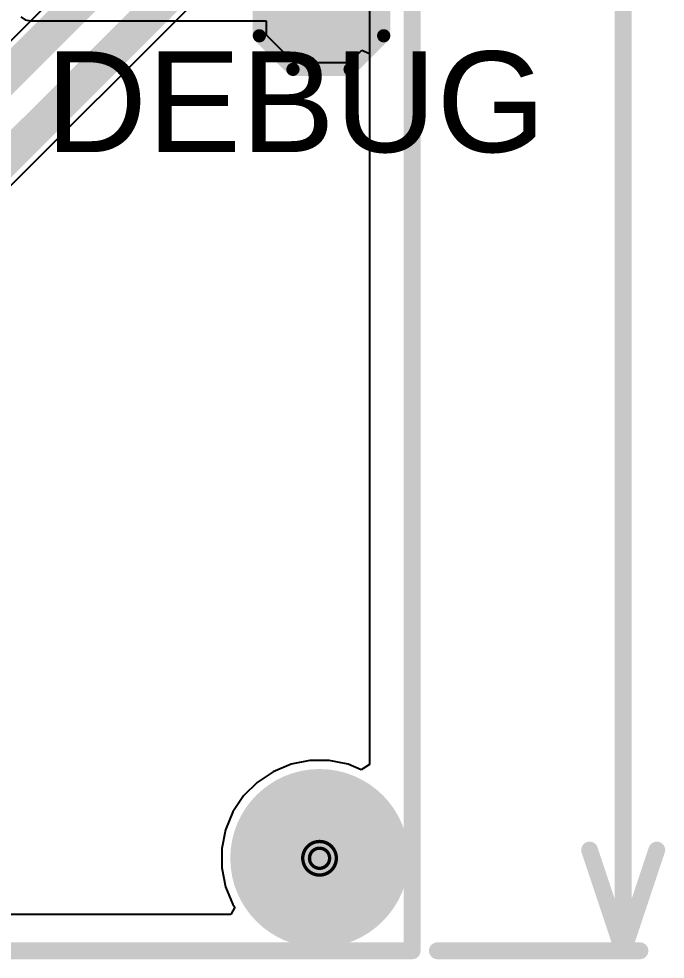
# Model space of a CAD drawing. Header units: millimetres. Extents: x -6 to 194, y -120 to 229.
# Drawn here: x 65.05 to 74.83, y -0.13 to 14.1 of the extents above; entities that cross this region are included whole.
import ezdxf

# ---------------------------------------------------------------- set-up
doc = ezdxf.new("R2010")
doc.units = ezdxf.units.MM
for name, color, linetype in [('BottomLayer', 5, 'Continuous'), ('BottomSolder', 6, 'Continuous'), ('DrillDrawing', 1, 'Continuous'), ('Mechanical1', 6, 'Continuous'), ('Mechanical2', 216, 'Continuous'), ('MultiLayer', 9, 'Continuous'), ('PadHoleLayer', 156, 'Continuous'), ('TopLayer', 1, 'Continuous'), ('TopOverlay', 2, 'Continuous'), ('TopPaste', 8, 'Continuous'), ('TopSolder', 216, 'Continuous')]:
    doc.layers.add(name, color=color, linetype=linetype)
doc.styles.add('Arial', font='', dxfattribs={"height": 0.2})
doc.styles.get('Arial').set_extended_font_data('Arial')

# ---------------------------------------------------------------- blocks, each defined once
blk = doc.blocks.new('T__________29')
at = {"layer": 'TopLayer'}
blk.add_hatch(color=1, dxfattribs=at).paths.add_polyline_path([(0.381, 0.762), (-0.381, 0.762), (-0.762, 0.381), (-0.762, -0.381), (-0.381, -0.762), (0.381, -0.762), (0.762, -0.381), (0.762, 0.381)])
at = {"layer": 'TopPaste'}
blk.add_hatch(color=8, dxfattribs=at).paths.add_polyline_path([(0.381, 0.762), (-0.381, 0.762), (-0.762, 0.381), (-0.762, -0.381), (-0.381, -0.762), (0.381, -0.762), (0.762, -0.381), (0.762, 0.381)])
at = {"layer": 'TopSolder'}
blk.add_hatch(color=216, dxfattribs=at).paths.add_polyline_path([(0.432, 0.864), (-0.432, 0.864), (-0.864, 0.432), (-0.864, -0.432), (-0.432, -0.864), (0.432, -0.864), (0.864, -0.432), (0.864, 0.432)])
at = {"layer": 'TopOverlay', "const_width": 0.2}
for points in [[(-0.94, 0.432), (-0.432, 0.94)], [(-0.432, 0.94), (0.432, 0.94)], [(-0.432, 0.94), (0.432, 0.94)], [(0.432, 0.94), (0.94, 0.432)], [(-0.94, -0.432), (-0.94, 0.432)], [(0.94, -0.432), (0.94, 0.432)], [(-0.94, -0.432), (-0.432, -0.94)], [(0.432, -0.94), (0.94, -0.432)], [(-0.432, -0.94), (0.432, -0.94)], [(-0.432, -0.94), (0.432, -0.94)]]:
    blk.add_lwpolyline(points, dxfattribs=at)
at = {"layer": 'TopOverlay', "const_width": 0.1}
for points in [[(-0.482, 0.94, 1), (-0.382, 0.94, 1)], [(-0.482, 0.94, 1), (-0.382, 0.94, 1)], [(-0.482, 0.94, 1), (-0.382, 0.94, 1)], [(0.382, 0.94, 1), (0.482, 0.94, 1)], [(0.382, 0.94, 1), (0.482, 0.94, 1)], [(0.382, 0.94, 1), (0.482, 0.94, 1)], [(-0.99, 0.432, 1), (-0.89, 0.432, 1)], [(-0.99, 0.432, 1), (-0.89, 0.432, 1)], [(0.89, 0.432, 1), (0.99, 0.432, 1)], [(0.89, 0.432, 1), (0.99, 0.432, 1)], [(-0.99, -0.432, 1), (-0.89, -0.432, 1)], [(-0.99, -0.432, 1), (-0.89, -0.432, 1)], [(0.89, -0.432, 1), (0.99, -0.432, 1)], [(0.89, -0.432, 1), (0.99, -0.432, 1)], [(-0.482, -0.94, 1), (-0.382, -0.94, 1)], [(-0.482, -0.94, 1), (-0.382, -0.94, 1)], [(-0.482, -0.94, 1), (-0.382, -0.94, 1)], [(0.382, -0.94, 1), (0.482, -0.94, 1)], [(0.382, -0.94, 1), (0.482, -0.94, 1)], [(0.382, -0.94, 1), (0.482, -0.94, 1)]]:
    blk.add_lwpolyline(points, format="xyb", close=True, dxfattribs=at)

msp = doc.modelspace()

# ---------------------------------------------------------------- hatches: boundary and pattern name
at = {"layer": 'BottomLayer'}
h = msp.add_hatch(color=5, dxfattribs=at)
edge = h.paths.add_edge_path()
edge.add_arc((69.602, 1.4), 1.3, 0, 360)
at = {"layer": 'BottomSolder'}
h = msp.add_hatch(color=6, dxfattribs=at)
edge = h.paths.add_edge_path()
edge.add_arc((69.602, 1.4), 1.35, 0, 360)
at = {"layer": 'MultiLayer'}
h = msp.add_hatch(color=9, dxfattribs=at)
edge = h.paths.add_edge_path()
edge.add_arc((69.602, 1.4), 1.3, 0, 360)
at = {"layer": 'PadHoleLayer'}
h = msp.add_hatch(color=156, dxfattribs=at)
edge = h.paths.add_edge_path()
edge.add_arc((69.602, 1.4), 1, 0, 360)
at = {"layer": 'TopLayer'}
h = msp.add_hatch(color=1, dxfattribs=at)
edge = h.paths.add_edge_path()
edge.add_arc((69.602, 1.4), 1.3, 0, 360)
at = {"layer": 'TopSolder'}
h = msp.add_hatch(color=216, dxfattribs=at)
edge = h.paths.add_edge_path()
edge.add_arc((69.602, 1.4), 1.35, 0, 360)

# ---------------------------------------------------------------- linework, layer by layer
at = {"layer": 'BottomLayer'}
for p, q in [((70.358, 78.5), (70.358, 2.82)), ((68.243, 17.08), (62.168, 11.005)), ((63.018, 9.664), (69.645, 16.291)), ((69.456, 2.878), (69.171, 2.821)), ((69.748, 2.878), (69.456, 2.878)), ((70.033, 2.821), (69.748, 2.878)), ((68.902, 2.71), (68.66, 2.548)), ((69.171, 2.821), (68.902, 2.71)), ((70.231, 2.739), (70.033, 2.821)), ((70.358, 2.82), (70.231, 2.739)), ((68.66, 2.548), (68.454, 2.342)), ((68.454, 2.342), (68.292, 2.1)), ((68.292, 2.1), (68.181, 1.831)), ((68.181, 1.831), (68.124, 1.546)), ((68.124, 1.546), (68.124, 1.254)), ((68.124, 1.254), (68.181, 0.969)), ((68.181, 0.969), (68.292, 0.7)), ((68.319, 0.661), (68.259, 0.549)), ((68.292, 0.7), (68.319, 0.661)), ((68.259, 0.549), (62.133, 0.549))]:
    msp.add_line(p, q, dxfattribs=at)
at = {"layer": 'BottomLayer', "const_width": 0.508}
for points in [[(62.307, 10.668), (68.58, 16.941)], [(62.78, 9.902), (69.407, 16.529)]]:
    msp.add_lwpolyline(points, dxfattribs=at)
at = {"layer": 'DrillDrawing'}
for points, const_width in [([(69.856, 1.4, 1), (69.348, 1.4, 1)], 0.0508), ([(69.754, 1.4, 1), (69.45, 1.4, 1)], 0.0508), ([(69.335, 1.4, 1), (69.361, 1.4, 1)], 0.0254), ([(69.437, 1.4, 1), (69.462, 1.4, 1)], 0.0254), ([(69.742, 1.4, 1), (69.767, 1.4, 1)], 0.0254), ([(69.843, 1.4, 1), (69.869, 1.4, 1)], 0.0254)]:
    msp.add_lwpolyline(points, format="xyb", close=True, dxfattribs=dict(at, const_width=const_width))
at = {"layer": 'Mechanical1', "const_width": 0.254}
for points in [[(74.193, 0), (74.193, 71.618)], [(73.685, 1.524), (74.193, 0)], [(74.193, 0), (74.701, 1.524)], [(71.383, 0), (74.447, 0)]]:
    msp.add_lwpolyline(points, dxfattribs=at)
at = {"layer": 'Mechanical1', "const_width": 0.127}
for points in [[(73.622, 1.524, 1), (73.749, 1.524, 1)], [(74.638, 1.524, 1), (74.765, 1.524, 1)], [(71.32, 0, 1), (71.447, 0, 1)], [(74.13, 0, 1), (74.257, 0, 1)], [(74.13, 0, 1), (74.257, 0, 1)], [(74.13, 0, 1), (74.257, 0, 1)], [(74.384, 0, 1), (74.511, 0, 1)]]:
    msp.add_lwpolyline(points, format="xyb", close=True, dxfattribs=at)
at = {"layer": 'Mechanical2', "const_width": 0.254}
for points in [[(71.002, 159.842), (71.002, 0)], [(23.792, 0), (71.002, 0)]]:
    msp.add_lwpolyline(points, dxfattribs=at)
at = {"layer": 'Mechanical2', "const_width": 0.127}
msp.add_lwpolyline([(70.939, 0, 1), (71.066, 0, 1)], format="xyb", close=True, dxfattribs=at)
msp.add_lwpolyline([(70.939, 0, 1), (71.066, 0, 1)], format="xyb", close=True, dxfattribs=at)
at = {"layer": 'TopLayer'}
for p, q in [((65.083, 14.128), (65.15, 14.083)), ((65.15, 14.083), (65.229, 14.068)), ((65.229, 14.068), (65.229, 14.068)), ((65.229, 14.068), (68.794, 14.068)), ((68.794, 14.068), (68.794, 13.856)), ((68.794, 13.856), (69.213, 13.437)), ((70.051, 13.437), (70.241, 13.626)), ((70.241, 13.626), (70.358, 13.577)), ((70.358, 13.577), (70.358, 2.82)), ((69.213, 13.437), (70.051, 13.437)), ((69.456, 2.878), (69.171, 2.821)), ((69.748, 2.878), (69.456, 2.878)), ((70.033, 2.821), (69.748, 2.878)), ((68.902, 2.71), (68.66, 2.548)), ((69.171, 2.821), (68.902, 2.71)), ((70.231, 2.739), (70.033, 2.821)), ((70.358, 2.82), (70.231, 2.739)), ((68.66, 2.548), (68.454, 2.342)), ((68.454, 2.342), (68.292, 2.1)), ((68.292, 2.1), (68.181, 1.831)), ((68.181, 1.831), (68.124, 1.546)), ((68.124, 1.546), (68.124, 1.254)), ((68.124, 1.254), (68.181, 0.969)), ((68.181, 0.969), (68.292, 0.7)), ((68.319, 0.661), (68.259, 0.549)), ((68.292, 0.7), (68.319, 0.661)), ((68.259, 0.549), (62.133, 0.549))]:
    msp.add_line(p, q, dxfattribs=at)

# ---------------------------------------------------------------- block references
msp.add_blockref('T__________29', (69.632, 14.275))

# ---------------------------------------------------------------- texts
at = {"layer": 'TopOverlay', "style": 'Arial'}
msp.add_text('DEBUG', height=1.524, dxfattribs=at).set_placement((65.456, 12.083))

doc.saveas('drawing.dxf')
